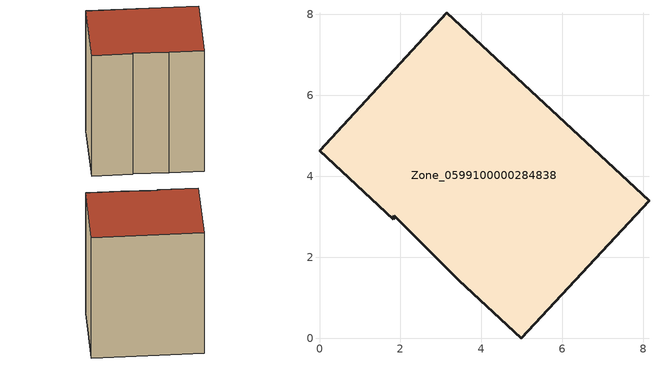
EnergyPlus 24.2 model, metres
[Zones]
Zone_0599100000284838
 floor ground (C_G): 4.98,0 3.44,1.44 1.84,3.02 1.82,2.94 0,4.63 3.14,8.04 8.14,3.4 z0
 wall outside (C_F): 4.98,0 8.14,3.4 3.14,8.04 0,4.63 1.82,2.94 1.84,3.02 3.44,1.44 4.98,0 z0:8.93
 roof outside (C_R): 3.44,1.44 4.98,0 8.14,3.4 3.14,8.04 0,4.63 1.82,2.94 1.84,3.02 z8.93
[BUILDING]
Pand.0599100000284838: North Axis=0; Terrain=City; Loads Convergence Tolerance Value=0.04; Temperature Convergence Tolerance Value=0.4; Solar Distribution=FullExterior; Maximum Number of Warmup Days=25; Minimum Number of Warmup Days=1
[Site:Location]
Rotterdam.The.Hague.AP_ZH_NLD Design_Conditions: Latitude=51.96; Longitude=4.45; Time Zone=1; Elevation=-4.5
[SITE:GROUNDTEMPERATURE:BUILDINGSURFACE]
18, 18, 18, 18, 18, 18, 18, 18, 18, 18, 18, 18
[MATERIAL] Thermal Absorptance=0.9; Solar Absorptance=0.7; Visible Absorptance=0.7
Name | Roughness | Thickness | Conductivity | Density | Specific Heat
G.TC.1946 | MediumSmooth | 0.15 | 1 | 540 | 1210
F.TC.1946 | Rough | 0.3 | 0.857143 | 1920 | 840
R.TC.1946 | MediumRough | 0.2 | 0.909091 | 1500 | 1000
[CONSTRUCTION]
C_G: G.TC.1946
C_F: F.TC.1946
C_R: R.TC.1946
[ZONE]
Zone_0599100000284838: Type=1; Multiplier=1; Ceiling Height=Autocalculate; Volume=Autocalculate; Floor Area=autocalculate; Part of Total Floor Area=Yes
[ZONEINFILTRATION:DESIGNFLOWRATE]
Infil_Zone_0599100000284838: Zone or ZoneList or Space or SpaceList=Zone_0599100000284838; Schedule=AlwaysOn; Design Flow Rate Calculation Method=Flow/Area; Flow Rate per Floor Area=0.003; Constant Term Coefficient=1; Temperature Term Coefficient=0; Velocity Term Coefficient=0; Velocity Squared Term Coefficient=0
[HVACTEMPLATE:ZONE:IDEALLOADSAIRSYSTEM]
Zone_0599100000284838: Maximum Heating Supply Air Temperature=50; Minimum Cooling Supply Air Temperature=13; Maximum Heating Supply Air Humidity Ratio=0.0156; Minimum Cooling Supply Air Humidity Ratio=0.0077; Heating Limit=NoLimit; Cooling Limit=NoLimit; Dehumidification Control Type=ConstantSensibleHeatRatio; Cooling Sensible Heat Ratio=0.7; Dehumidification Setpoint=60; Humidification Control Type=None; Humidification Setpoint=30; Outdoor Air Method=None; Outdoor Air Flow Rate per Person=0.00944; Outdoor Air Flow Rate per Zone Floor Area=0; Outdoor Air Flow Rate per Zone=0; Demand Controlled Ventilation Type=None; Outdoor Air Economizer Type=NoEconomizer; Heat Recovery Type=None; Sensible Heat Recovery Effectiveness=0.7; Latent Heat Recovery Effectiveness=0.65
[ZONECONTROL:THERMOSTAT]
ThermostatControl_Zone_0599100000284838: Zone or ZoneList=Zone_0599100000284838; Control Type Schedule=DualSetpointControlType; Control 1=Thermostat_Zone_0599100000284838; Temperature Difference Between Cutout And Setpoint=0
[THERMOSTATSETPOINT:DUALSETPOINT]
Thermostat_Zone_0599100000284838: Heating Setpoint Temperature Schedule=HeatingSetpoint_Zone_0599100000284838; Cooling Setpoint Temperature Schedule=CoolingSetpoint_Zone_0599100000284838
[SCHEDULE:COMPACT]
HeatingSetpoint_Zone_0599100000284838: Through: 12/31, For: AllDays, Until: 24:00, 21
CoolingSetpoint_Zone_0599100000284838: Through: 12/31, For: AllDays, Until: 24:00, 24
DualSetpointControlType: Through: 12/31, For: AllDays, Until: 24:00, 4
AlwaysOn: Through: 12/31, For: AllDays, Until: 24:00, 1
